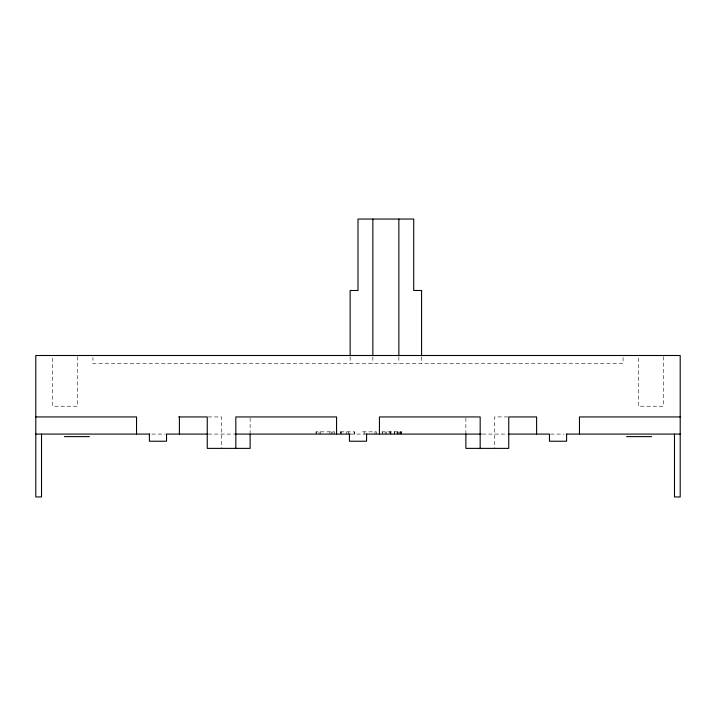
<?xml version="1.0" encoding="UTF-8"?>
<svg xmlns="http://www.w3.org/2000/svg" width="716" height="716" viewBox="0 0 716 716"><rect width="100%" height="100%" fill="white"/><g stroke="black" fill="none" stroke-linecap="round" stroke-linejoin="round"><path stroke-width="0.54" stroke-dasharray="3.58 2.69" d="M208.24 416.936L221.548 416.936L221.548 448.377M507.76 416.936L494.452 416.936L494.452 448.377M151.899 434.084L165.387 434.084M208.24 434.084L233.64 434.084M350.5 434.084L365.5 434.084M482.36 434.084L507.76 434.084M550.613 434.084L564.101 434.084M663.41 356.604L663.41 406.232L638.404 406.232L638.404 356.604M623.045 357.499L623.045 363.504L92.955 363.504L92.955 357.499M465.874 418.01L465.874 434.084M421.581 356.863L421.581 363.504M401.658 434.084L401.658 431.838L382.156 431.838L382.156 434.084M401.425 431.838L401.425 434.084M400.87 431.838L400.87 434.084M400.638 431.838L400.638 434.084M399.26 431.838L399.26 434.084M398.866 356.837L398.866 363.504M398.758 431.838L398.758 434.084M397.729 431.838L397.729 434.084M397.085 431.838L397.085 434.084M394.65 431.838L394.65 434.084M394.418 431.838L394.418 434.084M390.972 431.838L390.972 434.084M390.489 431.838L390.489 434.084M390.256 431.838L390.256 434.084M389.719 431.838L389.719 433.332M386.685 431.838L386.685 434.084M385.181 431.838L385.181 434.084M382.389 431.838L382.389 434.084M376.455 434.084L376.455 431.838L362.627 431.838L362.627 434.084M374.942 431.838L374.942 434.084M372.857 356.837L372.857 363.504M364.131 431.838L364.131 434.084M354.42 434.084L354.42 431.838L340.574 431.838L340.592 434.084M354.187 431.838L354.187 434.084M350.142 356.863L350.142 363.504M348.245 431.838L348.245 434.084M346.741 431.838L346.741 434.084M341.308 431.838L341.308 434.084M334.408 434.084L334.408 431.838L316.016 431.838L316.016 434.084M332.833 431.838L332.886 434.084M331.302 431.838L331.302 434.084M329.87 431.838L329.87 434.084M320.544 431.838L320.544 434.084M319.041 431.838L319.041 434.084M316.248 431.838L316.248 434.084M250.126 418.01L250.126 433.01M77.597 356.604L77.597 406.232L52.59 406.232L52.59 356.604M340.816 434.084L340.807 431.838L340.771 434.084"/><path stroke-width="1.07" d="M35.8 416.936L136.532 416.936L136.532 434.084M178.687 416.936L207.255 416.936L207.255 448.377L250.126 448.377L250.126 434.084M680.2 416.936L579.468 416.936L579.468 434.084M35.8 434.084L149.68 434.084M207.255 434.084L166.542 434.084L166.542 441.226L149.393 441.226L149.393 434.084M234.741 434.084L350.187 434.084M365.903 434.084L481.259 434.084M508.745 434.084L549.458 434.084L549.458 441.226L566.607 441.226L566.607 434.084M566.32 434.084L680.2 434.084M64.377 436.626L89.384 436.626M626.616 436.626L651.623 436.626M674.481 434.084L674.481 496.949L680.2 496.949L680.2 355.503L35.8 355.503L35.8 496.949L41.519 496.949L41.519 434.084M536.606 434.084L536.606 416.936L508.745 416.936L508.745 448.377L465.874 448.377L465.874 434.084M480.168 448.377L480.168 416.936L379.435 416.936L379.435 434.084M421.581 355.754L421.581 290.49L413.723 290.49L413.723 219.051L358 219.051L358 290.49L350.142 290.49L350.142 355.754M398.866 219.051L398.866 355.727M372.857 219.051L372.857 355.727M366.574 434.084L366.574 441.226L349.426 441.226L349.426 434.084M336.565 434.084L336.565 416.936L235.833 416.936L235.833 448.377M179.394 416.936L179.394 434.084"/></g></svg>
